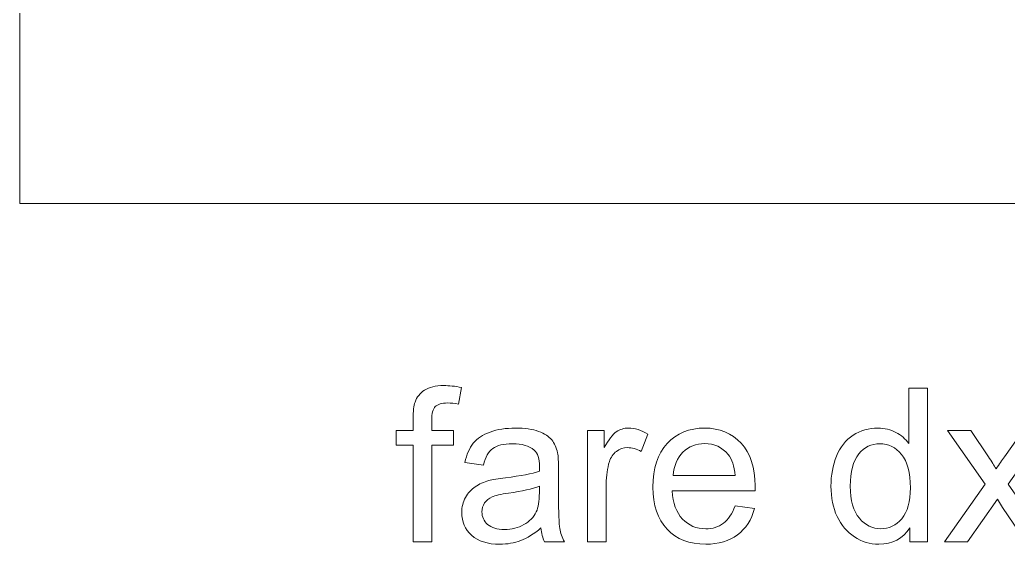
# Model space of a CAD drawing. Header units: millimetres. Extents: x -388 to 390, y -1187 to 1583.
# Drawn here: x -388 to 11.1, y -1187 to -975.3 of the extents above; entities that cross this region are included whole.
import ezdxf

# ---------------------------------------------------------------- set-up
doc = ezdxf.new("R2010")
doc.units = ezdxf.units.MM
doc.header["$MEASUREMENT"] = 0
doc.layers.add('Livello 1', color=7, linetype='Continuous')

msp = doc.modelspace()

# ---------------------------------------------------------------- linework, layer by layer
at = {"layer": 'Livello 1', "color": 2, "lineweight": 9}
for points, knots in [([(-388, -1049.5), (-388, -1049.5), (388, -1049.5), (388, -1049.5), (388, -1049.5), (388, -1049.5), (388, 1049.5), (388, 1049.5), (388, 1049.5), (388, 1049.5), (-388, 1049.5), (-388, 1049.5), (-388, 1049.5), (-388, 1049.5), (-388, -1049.5), (-388, -1049.5)], [0, 0, 0, 0, 0.2, 0.2, 0.2, 0.2, 0.4, 0.4, 0.4, 0.4, 0.6, 0.6, 0.6, 0.6, 1, 1, 1, 1]), ([(-229.1879, -1186.0681), (-229.1879, -1186.0681), (-229.1879, -1146.9788), (-229.1879, -1146.9788), (-229.1879, -1146.9788), (-229.1879, -1146.9788), (-235.9483, -1146.9788), (-235.9483, -1146.9788), (-235.9483, -1146.9788), (-235.9483, -1146.9788), (-235.9483, -1141.085), (-235.9483, -1141.085), (-235.9483, -1141.085), (-235.9483, -1141.085), (-229.1879, -1141.085), (-229.1879, -1141.085), (-229.1879, -1141.085), (-229.1879, -1141.085), (-229.1879, -1136.318), (-229.1879, -1136.318), (-229.1879, -1136.318), (-229.1879, -1133.2989), (-228.9279, -1131.0599), (-228.3934, -1129.6009), (-228.3934, -1129.6009), (-227.6567, -1127.6363), (-226.3855, -1126.0329), (-224.5365, -1124.805), (-224.5365, -1124.805), (-222.7019, -1123.5772), (-220.1162, -1122.9704), (-216.7937, -1122.9704), (-216.7937, -1122.9704), (-214.6413, -1122.9704), (-212.2723, -1123.2305), (-209.6721, -1123.7361), (-209.6721, -1123.7361), (-209.6721, -1123.7361), (-210.8133, -1130.4098), (-210.8133, -1130.4098), (-210.8133, -1130.4098), (-212.4023, -1130.1354), (-213.8902, -1129.9909), (-215.3058, -1129.9909), (-215.3058, -1129.9909), (-217.6171, -1129.9909), (-219.2494, -1130.4821), (-220.2173, -1131.4644), (-220.2173, -1131.4644), (-221.1707, -1132.4467), (-221.6474, -1134.2812), (-221.6474, -1136.9681), (-221.6474, -1136.9681), (-221.6474, -1136.9681), (-221.6474, -1141.085), (-221.6474, -1141.085), (-221.6474, -1141.085), (-221.6474, -1141.085), (-212.8934, -1141.085), (-212.8934, -1141.085), (-212.8934, -1141.085), (-212.8934, -1141.085), (-212.8934, -1146.9788), (-212.8934, -1146.9788), (-212.8934, -1146.9788), (-212.8934, -1146.9788), (-221.5607, -1146.9788), (-221.5607, -1146.9788), (-221.5607, -1146.9788), (-221.5607, -1146.9788), (-221.5607, -1186.0681), (-221.5607, -1186.0681), (-221.5607, -1186.0681), (-221.5607, -1186.0681), (-229.1879, -1186.0681), (-229.1879, -1186.0681)], [0, 0, 0, 0, 0.05, 0.05, 0.05, 0.05, 0.1, 0.1, 0.1, 0.1, 0.15, 0.15, 0.15, 0.15, 0.2, 0.2, 0.2, 0.2, 0.25, 0.25, 0.25, 0.25, 0.3, 0.3, 0.3, 0.3, 0.35, 0.35, 0.35, 0.35, 0.4, 0.4, 0.4, 0.4, 0.45, 0.45, 0.45, 0.45, 0.5, 0.5, 0.5, 0.5, 0.55, 0.55, 0.55, 0.55, 0.6, 0.6, 0.6, 0.6, 0.65, 0.65, 0.65, 0.65, 0.7, 0.7, 0.7, 0.7, 0.75, 0.75, 0.75, 0.75, 0.8, 0.8, 0.8, 0.8, 0.85, 0.85, 0.85, 0.85, 0.9, 0.9, 0.9, 0.9, 1, 1, 1, 1]), ([(-28.5409, -1186.0681), (-28.5409, -1186.0681), (-28.5409, -1180.3622), (-28.5409, -1180.3622), (-28.5409, -1180.3622), (-31.3866, -1184.7969), (-35.5758, -1187.0215), (-41.1084, -1187.0215), (-41.1084, -1187.0215), (-44.6909, -1187.0215), (-47.9844, -1186.0392), (-50.9746, -1184.0602), (-50.9746, -1184.0602), (-53.9793, -1182.0956), (-56.305, -1179.3365), (-57.9662, -1175.8118), (-57.9662, -1175.8118), (-59.613, -1172.2727), (-60.4364, -1168.2135), (-60.4364, -1163.6199), (-60.4364, -1163.6199), (-60.4364, -1159.1418), (-59.6852, -1155.0826), (-58.1974, -1151.428), (-58.1974, -1151.428), (-56.695, -1147.7877), (-54.456, -1144.9853), (-51.4658, -1143.0496), (-51.4658, -1143.0496), (-48.49, -1141.0995), (-45.1387, -1140.1316), (-41.4551, -1140.1316), (-41.4551, -1140.1316), (-38.7394, -1140.1316), (-36.327, -1140.7094), (-34.2179, -1141.8506), (-34.2179, -1141.8506), (-32.1089, -1142.9918), (-30.3899, -1144.4941), (-29.0609, -1146.3287), (-29.0609, -1146.3287), (-29.0609, -1146.3287), (-29.0609, -1124.0105), (-29.0609, -1124.0105), (-29.0609, -1124.0105), (-29.0609, -1124.0105), (-21.4337, -1124.0105), (-21.4337, -1124.0105), (-21.4337, -1124.0105), (-21.4337, -1124.0105), (-21.4337, -1186.0681), (-21.4337, -1186.0681), (-21.4337, -1186.0681), (-21.4337, -1186.0681), (-28.5409, -1186.0681), (-28.5409, -1186.0681)], [0, 0, 0, 0, 0.06666667, 0.06666667, 0.06666667, 0.06666667, 0.13333333, 0.13333333, 0.13333333, 0.13333333, 0.2, 0.2, 0.2, 0.2, 0.26666667, 0.26666667, 0.26666667, 0.26666667, 0.33333333, 0.33333333, 0.33333333, 0.33333333, 0.4, 0.4, 0.4, 0.4, 0.46666667, 0.46666667, 0.46666667, 0.46666667, 0.53333333, 0.53333333, 0.53333333, 0.53333333, 0.6, 0.6, 0.6, 0.6, 0.66666667, 0.66666667, 0.66666667, 0.66666667, 0.73333333, 0.73333333, 0.73333333, 0.73333333, 0.8, 0.8, 0.8, 0.8, 0.86666667, 0.86666667, 0.86666667, 0.86666667, 1, 1, 1, 1]), ([(-177.5455, -1180.4344), (-180.3768, -1182.8468), (-183.107, -1184.5369), (-185.7216, -1185.5336), (-185.7216, -1185.5336), (-188.3362, -1186.5304), (-191.1387, -1187.0215), (-194.1433, -1187.0215), (-194.1433, -1187.0215), (-199.0836, -1187.0215), (-202.8828, -1185.8225), (-205.5407, -1183.4101), (-205.5407, -1183.4101), (-208.1987, -1181.0122), (-209.5277, -1177.9353), (-209.5277, -1174.194), (-209.5277, -1174.194), (-209.5277, -1171.9982), (-209.0221, -1169.9903), (-208.0254, -1168.1702), (-208.0254, -1168.1702), (-207.0142, -1166.3501), (-205.6996, -1164.9055), (-204.0818, -1163.8077), (-204.0818, -1163.8077), (-202.4494, -1162.7098), (-200.6293, -1161.872), (-198.5925, -1161.3086), (-198.5925, -1161.3086), (-197.0902, -1160.9186), (-194.8222, -1160.543), (-191.8031, -1160.1674), (-191.8031, -1160.1674), (-185.6494, -1159.4452), (-181.0991, -1158.564), (-178.1955, -1157.5528), (-178.1955, -1157.5528), (-178.1667, -1156.5127), (-178.1522, -1155.8483), (-178.1522, -1155.5738), (-178.1522, -1155.5738), (-178.1522, -1152.4825), (-178.8745, -1150.3012), (-180.319, -1149.03), (-180.319, -1149.03), (-182.2692, -1147.311), (-185.1727, -1146.4587), (-189.0152, -1146.4587), (-189.0152, -1146.4587), (-192.6121, -1146.4587), (-195.27, -1147.0943), (-196.9746, -1148.3511), (-196.9746, -1148.3511), (-198.6936, -1149.6078), (-199.9504, -1151.8324), (-200.7738, -1155.0393), (-200.7738, -1155.0393), (-200.7738, -1155.0393), (-208.2276, -1153.9992), (-208.2276, -1153.9992), (-208.2276, -1153.9992), (-207.5487, -1150.8068), (-206.4364, -1148.2211), (-204.8763, -1146.2565), (-204.8763, -1146.2565), (-203.3162, -1144.2919), (-201.0627, -1142.7896), (-198.1158, -1141.7206), (-198.1158, -1141.7206), (-195.1834, -1140.6661), (-191.7598, -1140.1316), (-187.8884, -1140.1316), (-187.8884, -1140.1316), (-184.0459, -1140.1316), (-180.9113, -1140.5794), (-178.4989, -1141.4895), (-178.4989, -1141.4895), (-176.101, -1142.3996), (-174.3242, -1143.5263), (-173.1974, -1144.8986), (-173.1974, -1144.8986), (-172.0707, -1146.2709), (-171.2762, -1148.0044), (-170.8139, -1150.099), (-170.8139, -1150.099), (-170.5684, -1151.3991), (-170.4383, -1153.7392), (-170.4383, -1157.105), (-170.4383, -1157.105), (-170.4383, -1157.105), (-170.4383, -1167.2168), (-170.4383, -1167.2168), (-170.4383, -1167.2168), (-170.4383, -1174.2806), (-170.2794, -1178.7443), (-169.9616, -1180.6366), (-169.9616, -1180.6366), (-169.6583, -1182.529), (-169.0227, -1184.3346), (-168.0982, -1186.0681), (-168.0982, -1186.0681), (-168.0982, -1186.0681), (-176.0721, -1186.0681), (-176.0721, -1186.0681), (-176.0721, -1186.0681), (-176.8377, -1184.4647), (-177.3288, -1182.5868), (-177.5455, -1180.4344)], [0, 0, 0, 0, 0.03571429, 0.03571429, 0.03571429, 0.03571429, 0.07142857, 0.07142857, 0.07142857, 0.07142857, 0.10714286, 0.10714286, 0.10714286, 0.10714286, 0.14285714, 0.14285714, 0.14285714, 0.14285714, 0.17857143, 0.17857143, 0.17857143, 0.17857143, 0.21428571, 0.21428571, 0.21428571, 0.21428571, 0.25, 0.25, 0.25, 0.25, 0.28571429, 0.28571429, 0.28571429, 0.28571429, 0.32142857, 0.32142857, 0.32142857, 0.32142857, 0.35714286, 0.35714286, 0.35714286, 0.35714286, 0.39285714, 0.39285714, 0.39285714, 0.39285714, 0.42857143, 0.42857143, 0.42857143, 0.42857143, 0.46428571, 0.46428571, 0.46428571, 0.46428571, 0.5, 0.5, 0.5, 0.5, 0.53571429, 0.53571429, 0.53571429, 0.53571429, 0.57142857, 0.57142857, 0.57142857, 0.57142857, 0.60714286, 0.60714286, 0.60714286, 0.60714286, 0.64285714, 0.64285714, 0.64285714, 0.64285714, 0.67857143, 0.67857143, 0.67857143, 0.67857143, 0.71428571, 0.71428571, 0.71428571, 0.71428571, 0.75, 0.75, 0.75, 0.75, 0.78571429, 0.78571429, 0.78571429, 0.78571429, 0.82142857, 0.82142857, 0.82142857, 0.82142857, 0.85714286, 0.85714286, 0.85714286, 0.85714286, 0.89285714, 0.89285714, 0.89285714, 0.89285714, 0.92857143, 0.92857143, 0.92857143, 0.92857143, 1, 1, 1, 1]), ([(-158.8098, -1186.0681), (-158.8098, -1186.0681), (-158.8098, -1141.085), (-158.8098, -1141.085), (-158.8098, -1141.085), (-158.8098, -1141.085), (-151.9626, -1141.085), (-151.9626, -1141.085), (-151.9626, -1141.085), (-151.9626, -1141.085), (-151.9626, -1147.9755), (-151.9626, -1147.9755), (-151.9626, -1147.9755), (-150.2147, -1144.7831), (-148.5969, -1142.674), (-147.109, -1141.6628), (-147.109, -1141.6628), (-145.6211, -1140.6372), (-143.9888, -1140.1316), (-142.212, -1140.1316), (-142.212, -1140.1316), (-139.6407, -1140.1316), (-137.0261, -1140.9406), (-134.3681, -1142.544), (-134.3681, -1142.544), (-134.3681, -1142.544), (-137.0838, -1149.5789), (-137.0838, -1149.5789), (-137.0838, -1149.5789), (-138.9329, -1148.5389), (-140.7819, -1148.0188), (-142.6309, -1148.0188), (-142.6309, -1148.0188), (-144.2921, -1148.0188), (-145.78, -1148.5244), (-147.0945, -1149.5212), (-147.0945, -1149.5212), (-148.4091, -1150.5179), (-149.348, -1151.9047), (-149.9114, -1153.6814), (-149.9114, -1153.6814), (-150.7637, -1156.3827), (-151.1826, -1159.344), (-151.1826, -1162.5654), (-151.1826, -1162.5654), (-151.1826, -1162.5654), (-151.1826, -1186.0681), (-151.1826, -1186.0681), (-151.1826, -1186.0681), (-151.1826, -1186.0681), (-158.8098, -1186.0681), (-158.8098, -1186.0681)], [0, 0, 0, 0, 0.07142857, 0.07142857, 0.07142857, 0.07142857, 0.14285714, 0.14285714, 0.14285714, 0.14285714, 0.21428571, 0.21428571, 0.21428571, 0.21428571, 0.28571429, 0.28571429, 0.28571429, 0.28571429, 0.35714286, 0.35714286, 0.35714286, 0.35714286, 0.42857143, 0.42857143, 0.42857143, 0.42857143, 0.5, 0.5, 0.5, 0.5, 0.57142857, 0.57142857, 0.57142857, 0.57142857, 0.64285714, 0.64285714, 0.64285714, 0.64285714, 0.71428571, 0.71428571, 0.71428571, 0.71428571, 0.78571429, 0.78571429, 0.78571429, 0.78571429, 0.85714286, 0.85714286, 0.85714286, 0.85714286, 1, 1, 1, 1]), ([(-99.179, -1171.5071), (-99.179, -1171.5071), (-91.2918, -1172.5472), (-91.2918, -1172.5472), (-91.2918, -1172.5472), (-92.5197, -1177.1264), (-94.8165, -1180.6944), (-98.1678, -1183.2223), (-98.1678, -1183.2223), (-101.5192, -1185.7503), (-105.795, -1187.0215), (-111.0098, -1187.0215), (-111.0098, -1187.0215), (-117.568, -1187.0215), (-122.7684, -1184.9991), (-126.6109, -1180.9544), (-126.6109, -1180.9544), (-130.4534, -1176.9241), (-132.3746, -1171.2471), (-132.3746, -1163.9521), (-132.3746, -1163.9521), (-132.3746, -1156.4116), (-130.4389, -1150.5468), (-126.5531, -1146.3865), (-126.5531, -1146.3865), (-122.6673, -1142.2118), (-117.6258, -1140.1316), (-111.4287, -1140.1316), (-111.4287, -1140.1316), (-105.4339, -1140.1316), (-100.5369, -1142.1684), (-96.7377, -1146.2565), (-96.7377, -1146.2565), (-92.9386, -1150.3445), (-91.0318, -1156.0938), (-91.0318, -1163.5043), (-91.0318, -1163.5043), (-91.0318, -1163.9521), (-91.0462, -1164.6311), (-91.0751, -1165.5267), (-91.0751, -1165.5267), (-91.0751, -1165.5267), (-124.5741, -1165.5267), (-124.5741, -1165.5267), (-124.5741, -1165.5267), (-124.2852, -1170.4526), (-122.8984, -1174.2373), (-120.3849, -1176.8519), (-120.3849, -1176.8519), (-117.8858, -1179.4665), (-114.7512, -1180.7811), (-111.0098, -1180.7811), (-111.0098, -1180.7811), (-108.2218, -1180.7811), (-105.8384, -1180.0444), (-103.8738, -1178.5709), (-103.8738, -1178.5709), (-101.8948, -1177.0975), (-100.3346, -1174.7429), (-99.179, -1171.5071)], [0, 0, 0, 0, 0.0625, 0.0625, 0.0625, 0.0625, 0.125, 0.125, 0.125, 0.125, 0.1875, 0.1875, 0.1875, 0.1875, 0.25, 0.25, 0.25, 0.25, 0.3125, 0.3125, 0.3125, 0.3125, 0.375, 0.375, 0.375, 0.375, 0.4375, 0.4375, 0.4375, 0.4375, 0.5, 0.5, 0.5, 0.5, 0.5625, 0.5625, 0.5625, 0.5625, 0.625, 0.625, 0.625, 0.625, 0.6875, 0.6875, 0.6875, 0.6875, 0.75, 0.75, 0.75, 0.75, 0.8125, 0.8125, 0.8125, 0.8125, 0.875, 0.875, 0.875, 0.875, 1, 1, 1, 1]), ([(-14.5722, -1186.0681), (-14.5722, -1186.0681), (1.8523, -1162.7676), (1.8523, -1162.7676), (1.8523, -1162.7676), (1.8523, -1162.7676), (-13.3587, -1141.085), (-13.3587, -1141.085), (-13.3587, -1141.085), (-13.3587, -1141.085), (-3.9837, -1141.085), (-3.9837, -1141.085), (-3.9837, -1141.085), (-3.9837, -1141.085), (3.1235, -1151.7024), (3.1235, -1151.7024), (3.1235, -1151.7024), (4.438, -1153.6959), (5.4781, -1155.3138), (6.2148, -1156.585), (6.2148, -1156.585), (7.5005, -1154.7793), (8.6416, -1153.147), (9.6673, -1151.688), (9.6673, -1151.688), (9.6673, -1151.688), (17.15, -1141.085), (17.15, -1141.085), (17.15, -1141.085), (17.15, -1141.085), (26.4673, -1141.085), (26.4673, -1141.085), (26.4673, -1141.085), (26.4673, -1141.085), (11.1696, -1162.7676), (11.1696, -1162.7676), (11.1696, -1162.7676), (11.1696, -1162.7676), (27.464, -1186.0681), (27.464, -1186.0681), (27.464, -1186.0681), (27.464, -1186.0681), (18.1901, -1186.0681), (18.1901, -1186.0681), (18.1901, -1186.0681), (18.1901, -1186.0681), (8.8872, -1172.2005), (8.8872, -1172.2005), (8.8872, -1172.2005), (8.8872, -1172.2005), (6.7637, -1168.8636), (6.7637, -1168.8636), (6.7637, -1168.8636), (6.7637, -1168.8636), (-5.2549, -1186.0681), (-5.2549, -1186.0681), (-5.2549, -1186.0681), (-5.2549, -1186.0681), (-14.5722, -1186.0681), (-14.5722, -1186.0681)], [0, 0, 0, 0, 0.0625, 0.0625, 0.0625, 0.0625, 0.125, 0.125, 0.125, 0.125, 0.1875, 0.1875, 0.1875, 0.1875, 0.25, 0.25, 0.25, 0.25, 0.3125, 0.3125, 0.3125, 0.3125, 0.375, 0.375, 0.375, 0.375, 0.4375, 0.4375, 0.4375, 0.4375, 0.5, 0.5, 0.5, 0.5, 0.5625, 0.5625, 0.5625, 0.5625, 0.625, 0.625, 0.625, 0.625, 0.6875, 0.6875, 0.6875, 0.6875, 0.75, 0.75, 0.75, 0.75, 0.8125, 0.8125, 0.8125, 0.8125, 0.875, 0.875, 0.875, 0.875, 1, 1, 1, 1]), ([(-124.1407, -1159.2863), (-124.1407, -1159.2863), (-99.0923, -1159.2863), (-99.0923, -1159.2863), (-99.0923, -1159.2863), (-99.4246, -1155.5016), (-100.3924, -1152.6703), (-101.967, -1150.7779), (-101.967, -1150.7779), (-104.3794, -1147.8455), (-107.5285, -1146.372), (-111.3854, -1146.372), (-111.3854, -1146.372), (-114.8812, -1146.372), (-117.8136, -1147.5421), (-120.1971, -1149.8823), (-120.1971, -1149.8823), (-122.5662, -1152.2225), (-123.8807, -1155.3571), (-124.1407, -1159.2863)], [0, 0, 0, 0, 0.16666667, 0.16666667, 0.16666667, 0.16666667, 0.33333333, 0.33333333, 0.33333333, 0.33333333, 0.5, 0.5, 0.5, 0.5, 0.66666667, 0.66666667, 0.66666667, 0.66666667, 1, 1, 1, 1]), ([(-52.6359, -1163.6343), (-52.6359, -1169.3836), (-51.4225, -1173.6739), (-48.9812, -1176.5197), (-48.9812, -1176.5197), (-46.5543, -1179.3654), (-43.6797, -1180.7811), (-40.3717, -1180.7811), (-40.3717, -1180.7811), (-37.0348, -1180.7811), (-34.2035, -1179.4232), (-31.8633, -1176.7075), (-31.8633, -1176.7075), (-29.5376, -1173.9917), (-28.3675, -1169.8459), (-28.3675, -1164.2699), (-28.3675, -1164.2699), (-28.3675, -1158.1451), (-29.5521, -1153.6381), (-31.9356, -1150.7635), (-31.9356, -1150.7635), (-34.3046, -1147.8888), (-37.237, -1146.4587), (-40.7184, -1146.4587), (-40.7184, -1146.4587), (-44.1131, -1146.4587), (-46.9444, -1147.831), (-49.2267, -1150.5901), (-49.2267, -1150.5901), (-51.4947, -1153.3492), (-52.6359, -1157.6973), (-52.6359, -1163.6343)], [0, 0, 0, 0, 0.11111111, 0.11111111, 0.11111111, 0.11111111, 0.22222222, 0.22222222, 0.22222222, 0.22222222, 0.33333333, 0.33333333, 0.33333333, 0.33333333, 0.44444444, 0.44444444, 0.44444444, 0.44444444, 0.55555556, 0.55555556, 0.55555556, 0.55555556, 0.66666667, 0.66666667, 0.66666667, 0.66666667, 0.77777778, 0.77777778, 0.77777778, 0.77777778, 1, 1, 1, 1]), ([(-178.1522, -1163.5332), (-180.9257, -1164.66), (-185.086, -1165.6134), (-190.6331, -1166.3934), (-190.6331, -1166.3934), (-193.7822, -1166.8412), (-196.0068, -1167.3468), (-197.3069, -1167.9102), (-197.3069, -1167.9102), (-198.6069, -1168.4736), (-199.6037, -1169.297), (-200.3115, -1170.3659), (-200.3115, -1170.3659), (-201.0193, -1171.4493), (-201.3805, -1172.6483), (-201.3805, -1173.9773), (-201.3805, -1173.9773), (-201.3805, -1175.9852), (-200.6149, -1177.6753), (-199.0692, -1179.0187), (-199.0692, -1179.0187), (-197.5235, -1180.3622), (-195.27, -1181.0411), (-192.3087, -1181.0411), (-192.3087, -1181.0411), (-189.3763, -1181.0411), (-186.7617, -1180.4055), (-184.4649, -1179.1198), (-184.4649, -1179.1198), (-182.1825, -1177.8486), (-180.4924, -1176.1008), (-179.4234, -1173.8906), (-179.4234, -1173.8906), (-178.6, -1172.1716), (-178.1955, -1169.6436), (-178.1955, -1166.3067), (-178.1955, -1166.3067), (-178.1955, -1166.3067), (-178.1522, -1163.5332), (-178.1522, -1163.5332)], [0, 0, 0, 0, 0.09090909, 0.09090909, 0.09090909, 0.09090909, 0.18181818, 0.18181818, 0.18181818, 0.18181818, 0.27272727, 0.27272727, 0.27272727, 0.27272727, 0.36363636, 0.36363636, 0.36363636, 0.36363636, 0.45454545, 0.45454545, 0.45454545, 0.45454545, 0.54545455, 0.54545455, 0.54545455, 0.54545455, 0.63636364, 0.63636364, 0.63636364, 0.63636364, 0.72727273, 0.72727273, 0.72727273, 0.72727273, 0.81818182, 0.81818182, 0.81818182, 0.81818182, 1, 1, 1, 1])]:
    msp.add_open_spline(points, degree=3, knots=knots, dxfattribs=at)
at = {"layer": 'Livello 1', "color": 177, "lineweight": 9}
msp.add_open_spline([(-388, 985.5001), (-388, 985.5001), (-388, -1014.5), (-388, -1014.5)], degree=3, dxfattribs=at)

doc.saveas('drawing.dxf')
